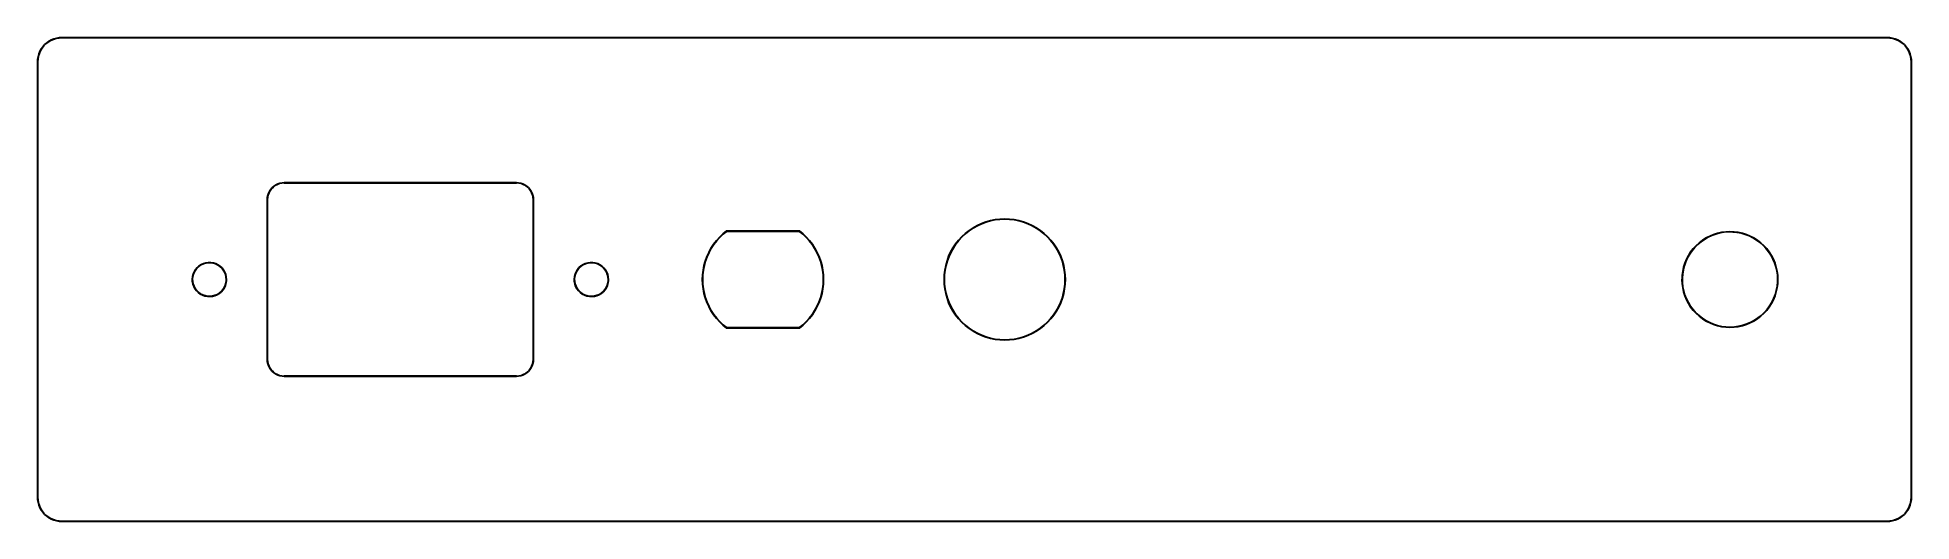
# Model space of a CAD drawing. Extents: x 50 to 246, y -122 to -71.
import ezdxf

# ---------------------------------------------------------------- set-up
doc = ezdxf.new("R2010")
doc.units = 0
doc.layers.add('BLACK', color=7, linetype='CONTINUOUS')

msp = doc.modelspace()

# ---------------------------------------------------------------- linework, layer by layer
at = {"layer": 'BLACK', "linetype": 'CONTINUOUS'}
for p, q in [((49.5693, -73.0892), (49.6489, -72.8128)), ((49.7141, -72.7665), (49.6236, -73.057)), ((49.6489, -72.8128), (49.759, -72.5471)), ((49.839, -72.4891), (49.7141, -72.7665)), ((49.759, -72.5471), (49.8982, -72.2953)), ((49.9964, -72.2287), (49.839, -72.4891)), ((49.8982, -72.2953), (50.0646, -72.0607)), ((50.1841, -71.9892), (49.9964, -72.2287)), ((50.0646, -72.0607), (50.2563, -71.8463)), ((50.3992, -71.7741), (50.1841, -71.9892)), ((50.2563, -71.8463), (50.4707, -71.6546)), ((50.6387, -71.5864), (50.3992, -71.7741)), ((50.4707, -71.6546), (50.7053, -71.4882)), ((50.8991, -71.429), (50.6387, -71.5864)), ((50.7053, -71.4882), (50.9571, -71.349)), ((51.1765, -71.3041), (50.8991, -71.429)), ((50.9571, -71.349), (51.2228, -71.2389)), ((51.467, -71.2136), (51.1765, -71.3041)), ((51.2228, -71.2389), (51.4992, -71.1593)), ((51.7663, -71.1588), (51.467, -71.2136)), ((51.4992, -71.1593), (51.7828, -71.1111)), ((52.0603, -71.141), (51.7663, -71.1588)), ((51.7828, -71.1111), (52.07, -71.095)), ((52.07, -71.145), (52.0603, -71.141)), ((52.07, -71.095), (243.84, -71.095)), ((243.84, -71.145), (52.07, -71.145)), ((243.84, -71.095), (244.127, -71.1111)), ((243.85, -71.141), (243.84, -71.145)), ((244.144, -71.1588), (243.85, -71.141)), ((244.127, -71.1111), (244.411, -71.1593)), ((244.443, -71.2136), (244.144, -71.1588)), ((244.411, -71.1593), (244.687, -71.2389)), ((244.733, -71.3041), (244.443, -71.2136)), ((244.687, -71.2389), (244.953, -71.349)), ((245.011, -71.429), (244.733, -71.3041)), ((244.953, -71.349), (245.205, -71.4882)), ((245.271, -71.5864), (245.011, -71.429)), ((245.205, -71.4882), (245.439, -71.6546)), ((245.511, -71.7741), (245.271, -71.5864)), ((245.439, -71.6546), (245.654, -71.8463)), ((245.726, -71.9892), (245.511, -71.7741)), ((245.654, -71.8463), (245.845, -72.0607)), ((245.914, -72.2287), (245.726, -71.9892)), ((245.845, -72.0607), (246.012, -72.2953)), ((246.071, -72.4891), (245.914, -72.2287)), ((246.012, -72.2953), (246.151, -72.5471)), ((246.196, -72.7665), (246.071, -72.4891)), ((246.151, -72.5471), (246.261, -72.8128)), ((246.286, -73.057), (246.196, -72.7665)), ((246.261, -72.8128), (246.341, -73.0892)), ((49.505, -73.66), (49.5211, -73.3728)), ((49.505, -119.38), (49.505, -73.66)), ((49.5211, -73.3728), (49.5693, -73.0892)), ((49.5688, -73.3563), (49.551, -73.6503)), ((49.551, -73.6503), (49.555, -73.66)), ((49.555, -73.66), (49.555, -119.38)), ((49.6236, -73.057), (49.5688, -73.3563)), ((246.341, -73.3563), (246.286, -73.057)), ((246.341, -73.0892), (246.389, -73.3728)), ((246.359, -73.6503), (246.341, -73.3563)), ((246.355, -73.66), (246.359, -73.6503)), ((246.355, -119.38), (246.355, -73.66)), ((246.389, -73.3728), (246.405, -73.66)), ((246.405, -73.66), (246.405, -119.38)), ((74.3404, -86.7076), (74.5365, -86.5766)), ((74.7079, -86.5393), (74.4878, -86.6595)), ((74.5365, -86.5766), (74.748, -86.4722)), ((74.9429, -86.4517), (74.7079, -86.5393)), ((74.748, -86.4722), (74.9713, -86.3964)), ((75.1879, -86.3984), (74.9429, -86.4517)), ((74.9713, -86.3964), (75.2027, -86.3504)), ((75.4288, -86.3812), (75.1879, -86.3984)), ((75.2027, -86.3504), (75.438, -86.335)), ((75.438, -86.385), (75.4288, -86.3812)), ((75.438, -86.335), (99.822, -86.335)), ((99.822, -86.385), (75.438, -86.385)), ((99.822, -86.335), (100.057, -86.3504)), ((99.8312, -86.3812), (99.822, -86.385)), ((100.072, -86.3984), (99.8312, -86.3812)), ((100.057, -86.3504), (100.289, -86.3964)), ((100.317, -86.4517), (100.072, -86.3984)), ((100.289, -86.3964), (100.512, -86.4722)), ((100.552, -86.5393), (100.317, -86.4517)), ((100.512, -86.4722), (100.724, -86.5766)), ((100.772, -86.6595), (100.552, -86.5393)), ((100.724, -86.5766), (100.92, -86.7076)), ((73.635, -88.138), (73.6504, -87.9027)), ((73.635, -104.902), (73.635, -88.138)), ((73.6504, -87.9027), (73.6964, -87.6713)), ((73.6984, -87.8879), (73.6812, -88.1288)), ((73.6812, -88.1288), (73.685, -88.138)), ((73.685, -88.138), (73.685, -104.902)), ((73.6964, -87.6713), (73.7722, -87.448)), ((73.7517, -87.6429), (73.6984, -87.8879)), ((73.8393, -87.4079), (73.7517, -87.6429)), ((73.7722, -87.448), (73.8766, -87.2365)), ((73.9595, -87.1878), (73.8393, -87.4079)), ((73.8766, -87.2365), (74.0076, -87.0404)), ((74.1098, -86.9871), (73.9595, -87.1878)), ((74.0076, -87.0404), (74.1631, -86.8631)), ((74.2871, -86.8098), (74.1098, -86.9871)), ((74.1631, -86.8631), (74.3404, -86.7076)), ((74.4878, -86.6595), (74.2871, -86.8098)), ((100.973, -86.8098), (100.772, -86.6595)), ((100.92, -86.7076), (101.097, -86.8631)), ((101.15, -86.9871), (100.973, -86.8098)), ((101.097, -86.8631), (101.252, -87.0404)), ((101.3, -87.1878), (101.15, -86.9871)), ((101.252, -87.0404), (101.383, -87.2365)), ((101.421, -87.4079), (101.3, -87.1878)), ((101.383, -87.2365), (101.488, -87.448)), ((101.508, -87.6429), (101.421, -87.4079)), ((101.488, -87.448), (101.564, -87.6713)), ((101.562, -87.8879), (101.508, -87.6429)), ((101.579, -88.1288), (101.562, -87.8879)), ((101.564, -87.6713), (101.61, -87.9027)), ((101.575, -88.138), (101.579, -88.1288)), ((101.575, -104.902), (101.575, -88.138)), ((101.61, -87.9027), (101.625, -88.138)), ((101.625, -88.138), (101.625, -104.902)), ((148.69, -90.6303), (149.16, -90.457)), ((149.174, -90.4999), (148.708, -90.672)), ((149.16, -90.457), (149.642, -90.3211)), ((149.652, -90.365), (149.174, -90.4999)), ((149.642, -90.3211), (150.133, -90.2235)), ((150.14, -90.2681), (149.652, -90.365)), ((150.133, -90.2235), (150.63, -90.1647)), ((150.633, -90.2096), (150.14, -90.2681)), ((150.63, -90.1647), (151.13, -90.145)), ((151.13, -90.1901), (150.633, -90.2096)), ((151.13, -90.145), (151.63, -90.1647)), ((151.627, -90.2096), (151.13, -90.1901)), ((152.12, -90.2681), (151.627, -90.2096)), ((151.63, -90.1647), (152.127, -90.2235)), ((152.608, -90.365), (152.12, -90.2681)), ((152.127, -90.2235), (152.618, -90.3211)), ((153.086, -90.4999), (152.608, -90.365)), ((152.618, -90.3211), (153.1, -90.457)), ((153.552, -90.672), (153.086, -90.4999)), ((153.1, -90.457), (153.57, -90.6303)), ((120.535, -92.8253), (120.836, -92.4352)), ((120.87, -92.4642), (120.572, -92.8515)), ((120.836, -92.4352), (121.166, -92.0696)), ((121.198, -92.1012), (120.87, -92.4642)), ((121.166, -92.0696), (121.523, -91.7305)), ((121.553, -91.7645), (121.198, -92.1012)), ((121.523, -91.7305), (121.905, -91.42)), ((121.921, -91.465), (121.553, -91.7645)), ((121.905, -91.42), (121.913, -91.418)), ((121.913, -91.418), (121.92, -91.415)), ((121.92, -91.415), (129.54, -91.415)), ((129.539, -91.465), (121.921, -91.465)), ((129.907, -91.7645), (129.539, -91.465)), ((129.54, -91.415), (129.547, -91.418)), ((129.547, -91.418), (129.555, -91.42)), ((129.555, -91.42), (129.937, -91.7305)), ((130.262, -92.1012), (129.907, -91.7645)), ((129.937, -91.7305), (130.294, -92.0696)), ((130.59, -92.4642), (130.262, -92.1012)), ((130.294, -92.0696), (130.624, -92.4352)), ((130.888, -92.8515), (130.59, -92.4642)), ((130.624, -92.4352), (130.925, -92.8253)), ((145.973, -92.7729), (146.282, -92.3798)), ((146.317, -92.4091), (146.009, -92.7994)), ((146.282, -92.3798), (146.622, -92.0122)), ((146.654, -92.0441), (146.317, -92.4091)), ((146.622, -92.0122), (146.99, -91.6724)), ((147.019, -91.7067), (146.654, -92.0441)), ((146.99, -91.6724), (147.383, -91.3625)), ((147.409, -91.399), (147.019, -91.7067)), ((147.383, -91.3625), (147.799, -91.0844)), ((147.823, -91.1229), (147.409, -91.399)), ((147.799, -91.0844), (148.236, -90.8398)), ((148.256, -90.88), (147.823, -91.1229)), ((148.236, -90.8398), (148.69, -90.6303)), ((148.708, -90.672), (148.256, -90.88)), ((154.004, -90.88), (153.552, -90.672)), ((153.57, -90.6303), (154.024, -90.8398)), ((154.437, -91.1229), (154.004, -90.88)), ((154.024, -90.8398), (154.461, -91.0844)), ((154.851, -91.399), (154.437, -91.1229)), ((154.461, -91.0844), (154.877, -91.3625)), ((155.241, -91.7067), (154.851, -91.399)), ((154.877, -91.3625), (155.27, -91.6724)), ((155.606, -92.0441), (155.241, -91.7067)), ((155.27, -91.6724), (155.638, -92.0122)), ((155.943, -92.4091), (155.606, -92.0441)), ((155.638, -92.0122), (155.978, -92.3798)), ((156.251, -92.7994), (155.943, -92.4091)), ((155.978, -92.3798), (156.287, -92.7729)), ((224.089, -92.658), (224.438, -92.3902)), ((224.653, -92.3013), (224.288, -92.556)), ((224.438, -92.3902), (224.809, -92.1539)), ((225.038, -92.08), (224.653, -92.3013)), ((224.809, -92.1539), (225.199, -91.9508)), ((225.442, -91.8939), (225.038, -92.08)), ((225.199, -91.9508), (225.606, -91.7825)), ((225.861, -91.7444), (225.442, -91.8939)), ((225.606, -91.7825), (226.025, -91.6503)), ((226.291, -91.6327), (225.861, -91.7444)), ((226.025, -91.6503), (226.455, -91.5551)), ((226.73, -91.5597), (226.291, -91.6327)), ((226.455, -91.5551), (226.891, -91.4977)), ((227.173, -91.5259), (226.73, -91.5597)), ((226.891, -91.4977), (227.33, -91.4785)), ((227.618, -91.5318), (227.173, -91.5259)), ((227.33, -91.4785), (227.769, -91.4977)), ((228.06, -91.5771), (227.618, -91.5318)), ((227.769, -91.4977), (228.205, -91.5551)), ((228.496, -91.6615), (228.06, -91.5771)), ((228.205, -91.5551), (228.635, -91.6503)), ((228.924, -91.7844), (228.496, -91.6615)), ((228.635, -91.6503), (229.054, -91.7825)), ((229.338, -91.9449), (228.924, -91.7844)), ((229.054, -91.7825), (229.461, -91.9508)), ((229.737, -92.1415), (229.338, -91.9449)), ((229.461, -91.9508), (229.851, -92.1539)), ((230.117, -92.3728), (229.737, -92.1415)), ((229.851, -92.1539), (230.222, -92.3902)), ((230.474, -92.637), (230.117, -92.3728)), ((230.222, -92.3902), (230.571, -92.658)), ((119.657, -94.5807), (119.825, -94.1177)), ((119.867, -94.1347), (119.7, -94.5945)), ((119.825, -94.1177), (120.028, -93.669)), ((120.068, -93.6892), (119.867, -94.1347)), ((120.028, -93.669), (120.265, -93.2373)), ((120.304, -93.2606), (120.068, -93.6892)), ((120.265, -93.2373), (120.535, -92.8253)), ((120.572, -92.8515), (120.304, -93.2606)), ((131.156, -93.2606), (130.888, -92.8515)), ((130.925, -92.8253), (131.195, -93.2373)), ((131.392, -93.6892), (131.156, -93.2606)), ((131.195, -93.2373), (131.432, -93.669)), ((131.593, -94.1347), (131.392, -93.6892)), ((131.432, -93.669), (131.635, -94.1177)), ((131.76, -94.5945), (131.593, -94.1347)), ((131.635, -94.1177), (131.803, -94.5807)), ((145.067, -94.55), (145.24, -94.0804)), ((145.282, -94.0977), (145.11, -94.564)), ((145.24, -94.0804), (145.45, -93.6258)), ((145.49, -93.6463), (145.282, -94.0977)), ((145.45, -93.6258), (145.694, -93.1891)), ((145.733, -93.2126), (145.49, -93.6463)), ((145.694, -93.1891), (145.973, -92.7729)), ((146.009, -92.7994), (145.733, -93.2126)), ((156.527, -93.2126), (156.251, -92.7994)), ((156.287, -92.7729), (156.566, -93.1891)), ((156.77, -93.6463), (156.527, -93.2126)), ((156.566, -93.1891), (156.81, -93.6258)), ((156.978, -94.0977), (156.77, -93.6463)), ((156.81, -93.6258), (157.02, -94.0804)), ((157.15, -94.564), (156.978, -94.0977)), ((157.02, -94.0804), (157.193, -94.55)), ((222.593, -94.7957), (222.761, -94.3894)), ((222.878, -94.2516), (222.694, -94.6564)), ((222.761, -94.3894), (222.964, -93.9992)), ((223.097, -93.8649), (222.878, -94.2516)), ((222.964, -93.9992), (223.2, -93.6283)), ((223.35, -93.4991), (223.097, -93.8649)), ((223.2, -93.6283), (223.468, -93.2794)), ((223.634, -93.1573), (223.35, -93.4991)), ((223.468, -93.2794), (223.765, -92.9551)), ((223.948, -92.8421), (223.634, -93.1573)), ((223.765, -92.9551), (224.089, -92.658)), ((224.288, -92.556), (223.948, -92.8421)), ((230.807, -92.9319), (230.474, -92.637)), ((230.571, -92.658), (230.895, -92.9551)), ((231.112, -93.2552), (230.807, -92.9319)), ((230.895, -92.9551), (231.192, -93.2794)), ((231.388, -93.6043), (231.112, -93.2552)), ((231.192, -93.2794), (231.46, -93.6283)), ((231.631, -93.9766), (231.388, -93.6043)), ((231.46, -93.6283), (231.696, -93.9992)), ((231.84, -94.3689), (231.631, -93.9766)), ((231.696, -93.9992), (231.899, -94.3894)), ((232.013, -94.7783), (231.84, -94.3689)), ((231.899, -94.3894), (232.067, -94.7957)), ((65.7616, -96.4728), (65.7884, -96.2069)), ((65.7617, -96.474), (65.7616, -96.4728)), ((65.7744, -96.7397), (65.7617, -96.474)), ((65.7884, -96.2069), (65.8542, -95.9479)), ((65.8328, -96.2147), (65.8067, -96.474)), ((65.8067, -96.474), (65.8192, -96.7342)), ((65.8969, -95.9622), (65.8328, -96.2147)), ((65.8542, -95.9479), (65.9575, -95.7015)), ((65.9977, -95.7219), (65.8969, -95.9622)), ((65.9575, -95.7015), (66.0961, -95.473)), ((66.1329, -95.4992), (65.9977, -95.7219)), ((66.0961, -95.473), (66.267, -95.2675)), ((66.2995, -95.2989), (66.1329, -95.4992)), ((66.267, -95.2675), (66.4664, -95.0896)), ((66.4938, -95.1254), (66.2995, -95.2989)), ((66.4664, -95.0896), (66.6899, -94.9431)), ((66.7117, -94.9825), (66.4938, -95.1254)), ((66.6899, -94.9431), (66.9326, -94.8312)), ((66.9484, -94.8734), (66.7117, -94.9825)), ((66.9326, -94.8312), (67.1891, -94.7564)), ((67.1985, -94.8005), (66.9484, -94.8734)), ((67.1891, -94.7564), (67.4539, -94.7204)), ((67.4567, -94.7654), (67.1985, -94.8005)), ((67.4539, -94.7204), (67.7211, -94.7239)), ((67.7172, -94.7688), (67.4567, -94.7654)), ((67.9744, -94.8107), (67.7172, -94.7688)), ((67.7211, -94.7239), (67.9849, -94.7668)), ((68.2225, -94.8901), (67.9744, -94.8107)), ((67.9849, -94.7668), (68.2394, -94.8483)), ((68.4562, -95.0053), (68.2225, -94.8901)), ((68.2394, -94.8483), (68.4791, -94.9665)), ((68.6703, -95.1538), (68.4562, -95.0053)), ((68.4791, -94.9665), (68.6987, -95.1188)), ((68.8601, -95.3324), (68.6703, -95.1538)), ((68.6987, -95.1188), (68.8933, -95.3019)), ((69.0214, -95.537), (68.8601, -95.3324)), ((68.8933, -95.3019), (69.0588, -95.5118)), ((69.1507, -95.7632), (69.0214, -95.537)), ((69.0588, -95.5118), (69.1914, -95.7438)), ((69.2451, -96.006), (69.1507, -95.7632)), ((69.1914, -95.7438), (69.2882, -95.9929)), ((69.3026, -96.2602), (69.2451, -96.006)), ((69.2882, -95.9929), (69.3472, -96.2535)), ((69.3219, -96.52), (69.3026, -96.2602)), ((69.3472, -96.2535), (69.367, -96.52)), ((105.894, -96.4728), (105.92, -96.2069)), ((105.894, -96.474), (105.894, -96.4728)), ((105.906, -96.7397), (105.894, -96.474)), ((105.92, -96.2069), (105.986, -95.9479)), ((105.965, -96.2147), (105.939, -96.474)), ((105.939, -96.474), (105.951, -96.7342)), ((106.029, -95.9622), (105.965, -96.2147)), ((105.986, -95.9479), (106.09, -95.7015)), ((106.13, -95.7219), (106.029, -95.9622)), ((106.09, -95.7015), (106.228, -95.473)), ((106.265, -95.4992), (106.13, -95.7219)), ((106.228, -95.473), (106.399, -95.2675)), ((106.431, -95.2989), (106.265, -95.4992)), ((106.399, -95.2675), (106.598, -95.0896)), ((106.626, -95.1254), (106.431, -95.2989)), ((106.598, -95.0896), (106.822, -94.9431)), ((106.844, -94.9825), (106.626, -95.1254)), ((106.822, -94.9431), (107.065, -94.8312)), ((107.08, -94.8734), (106.844, -94.9825)), ((107.065, -94.8312), (107.321, -94.7564)), ((107.331, -94.8005), (107.08, -94.8734)), ((107.321, -94.7564), (107.586, -94.7204)), ((107.589, -94.7654), (107.331, -94.8005)), ((107.586, -94.7204), (107.853, -94.7239)), ((107.849, -94.7688), (107.589, -94.7654)), ((108.106, -94.8107), (107.849, -94.7688)), ((107.853, -94.7239), (108.117, -94.7668)), ((108.355, -94.8901), (108.106, -94.8107)), ((108.117, -94.7668), (108.371, -94.8483)), ((108.588, -95.0053), (108.355, -94.8901)), ((108.371, -94.8483), (108.611, -94.9665)), ((108.802, -95.1538), (108.588, -95.0053)), ((108.611, -94.9665), (108.831, -95.1188)), ((108.992, -95.3324), (108.802, -95.1538)), ((108.831, -95.1188), (109.025, -95.3019)), ((109.153, -95.537), (108.992, -95.3324)), ((109.025, -95.3019), (109.191, -95.5118)), ((109.283, -95.7632), (109.153, -95.537)), ((109.191, -95.5118), (109.323, -95.7438)), ((109.377, -96.006), (109.283, -95.7632)), ((109.323, -95.7438), (109.42, -95.9929)), ((109.435, -96.2602), (109.377, -96.006)), ((109.42, -95.9929), (109.479, -96.2535)), ((109.454, -96.52), (109.435, -96.2602)), ((109.479, -96.2535), (109.499, -96.52)), ((119.355, -96.52), (119.374, -96.0279)), ((119.374, -96.0279), (119.431, -95.5387)), ((119.419, -96.0314), (119.4, -96.52)), ((119.476, -95.5456), (119.419, -96.0314)), ((119.431, -95.5387), (119.526, -95.0553)), ((119.57, -95.0657), (119.476, -95.5456)), ((119.526, -95.0553), (119.657, -94.5807)), ((119.7, -94.5945), (119.57, -95.0657)), ((131.89, -95.0657), (131.76, -94.5945)), ((131.803, -94.5807), (131.934, -95.0553)), ((131.984, -95.5456), (131.89, -95.0657)), ((131.934, -95.0553), (132.029, -95.5387)), ((132.041, -96.0314), (131.984, -95.5456)), ((132.029, -95.5387), (132.086, -96.0279)), ((132.06, -96.52), (132.041, -96.0314)), ((132.086, -96.0279), (132.105, -96.52)), ((144.755, -96.52), (144.775, -96.0198)), ((144.775, -96.0198), (144.833, -95.5227)), ((144.82, -96.0234), (144.8, -96.52)), ((144.878, -95.5298), (144.82, -96.0234)), ((144.833, -95.5227), (144.931, -95.0318)), ((144.975, -95.0423), (144.878, -95.5298)), ((144.931, -95.0318), (145.067, -94.55)), ((145.11, -94.564), (144.975, -95.0423)), ((157.285, -95.0423), (157.15, -94.564)), ((157.193, -94.55), (157.329, -95.0318)), ((157.382, -95.5298), (157.285, -95.0423)), ((157.329, -95.0318), (157.427, -95.5227)), ((157.44, -96.0234), (157.382, -95.5298)), ((157.427, -95.5227), (157.485, -96.0198)), ((157.46, -96.52), (157.44, -96.0234)), ((157.485, -96.0198), (157.505, -96.52)), ((222.288, -96.52), (222.294, -96.3892)), ((222.294, -96.3892), (222.308, -96.0806)), ((222.308, -96.0806), (222.365, -95.6446)), ((222.367, -95.9457), (222.335, -96.3892)), ((222.335, -96.3892), (222.343, -96.8337)), ((222.365, -95.6446), (222.46, -95.2152)), ((222.437, -95.5068), (222.367, -95.9457)), ((222.547, -95.0758), (222.437, -95.5068)), ((222.46, -95.2152), (222.593, -94.7957)), ((222.694, -94.6564), (222.547, -95.0758)), ((232.149, -95.2015), (232.013, -94.7783)), ((232.067, -94.7957), (232.2, -95.2152)), ((232.248, -95.6352), (232.149, -95.2015)), ((232.2, -95.2152), (232.295, -95.6446)), ((232.307, -96.0758), (232.248, -95.6352)), ((232.295, -95.6446), (232.352, -96.0806)), ((232.327, -96.52), (232.307, -96.0758)), ((232.352, -96.0806), (232.371, -96.52)), ((65.8266, -97.0018), (65.7744, -96.7397)), ((65.8192, -96.7342), (65.87, -96.9898)), ((65.9169, -97.2533), (65.8266, -97.0018)), ((65.87, -96.9898), (65.9581, -97.235)), ((66.0434, -97.4888), (65.9169, -97.2533)), ((65.9581, -97.235), (66.0814, -97.4645)), ((66.2033, -97.7029), (66.0434, -97.4888)), ((66.0814, -97.4645), (66.2373, -97.6733)), ((66.393, -97.891), (66.2033, -97.7029)), ((66.2373, -97.6733), (66.4223, -97.8567)), ((66.6086, -98.049), (66.393, -97.891)), ((66.4223, -97.8567), (66.6324, -98.0108)), ((66.8451, -98.1735), (66.6086, -98.049)), ((66.6324, -98.0108), (66.863, -98.1321)), ((67.0973, -98.2616), (66.8451, -98.1735)), ((66.863, -98.1321), (67.109, -98.218)), ((67.3599, -98.3114), (67.0973, -98.2616)), ((67.109, -98.218), (67.365, -98.2666)), ((67.6269, -98.3219), (67.3599, -98.3114)), ((67.365, -98.2666), (67.6253, -98.2768)), ((67.6253, -98.2768), (67.8844, -98.2485)), ((67.8926, -98.2928), (67.6269, -98.3219)), ((67.8844, -98.2485), (68.1363, -98.1821)), ((68.151, -98.2248), (67.8926, -98.2928)), ((68.1363, -98.1821), (68.3757, -98.0793)), ((68.3965, -98.1193), (68.151, -98.2248)), ((68.3757, -98.0793), (68.5973, -97.9422)), ((68.6238, -97.9787), (68.3965, -98.1193)), ((68.5973, -97.9422), (68.7961, -97.7738)), ((68.8277, -97.806), (68.6238, -97.9787)), ((68.7961, -97.7738), (68.9679, -97.5779)), ((69.0039, -97.6051), (68.8277, -97.806)), ((68.9679, -97.5779), (69.1089, -97.3588)), ((69.1485, -97.3803), (69.0039, -97.6051)), ((69.1089, -97.3588), (69.2159, -97.1212)), ((69.2583, -97.1367), (69.1485, -97.3803)), ((69.2159, -97.1212), (69.2866, -96.8705)), ((69.3308, -96.8795), (69.2583, -97.1367)), ((69.2866, -96.8705), (69.3195, -96.612)), ((69.3195, -96.612), (69.3219, -96.52)), ((69.3645, -96.6144), (69.3308, -96.8795)), ((69.367, -96.52), (69.3645, -96.6144)), ((105.959, -97.0018), (105.906, -96.7397)), ((105.951, -96.7342), (106.002, -96.9898)), ((106.049, -97.2533), (105.959, -97.0018)), ((106.002, -96.9898), (106.09, -97.235)), ((106.175, -97.4888), (106.049, -97.2533)), ((106.09, -97.235), (106.213, -97.4645)), ((106.335, -97.7029), (106.175, -97.4888)), ((106.213, -97.4645), (106.369, -97.6733)), ((106.525, -97.891), (106.335, -97.7029)), ((106.369, -97.6733), (106.554, -97.8567)), ((106.741, -98.049), (106.525, -97.891)), ((106.554, -97.8567), (106.764, -98.0108)), ((106.977, -98.1735), (106.741, -98.049)), ((106.764, -98.0108), (106.995, -98.1321)), ((107.229, -98.2616), (106.977, -98.1735)), ((106.995, -98.1321), (107.241, -98.218)), ((107.492, -98.3114), (107.229, -98.2616)), ((107.241, -98.218), (107.497, -98.2666)), ((107.759, -98.3219), (107.492, -98.3114)), ((107.497, -98.2666), (107.757, -98.2768)), ((107.757, -98.2768), (108.016, -98.2485)), ((108.025, -98.2928), (107.759, -98.3219)), ((108.016, -98.2485), (108.268, -98.1821)), ((108.283, -98.2248), (108.025, -98.2928)), ((108.268, -98.1821), (108.508, -98.0793)), ((108.529, -98.1193), (108.283, -98.2248)), ((108.508, -98.0793), (108.729, -97.9422)), ((108.756, -97.9787), (108.529, -98.1193)), ((108.729, -97.9422), (108.928, -97.7738)), ((108.96, -97.806), (108.756, -97.9787)), ((108.928, -97.7738), (109.1, -97.5779)), ((109.136, -97.6051), (108.96, -97.806)), ((109.1, -97.5779), (109.241, -97.3588)), ((109.281, -97.3803), (109.136, -97.6051)), ((109.241, -97.3588), (109.348, -97.1212)), ((109.39, -97.1367), (109.281, -97.3803)), ((109.348, -97.1212), (109.419, -96.8705)), ((109.463, -96.8795), (109.39, -97.1367)), ((109.419, -96.8705), (109.452, -96.612)), ((109.452, -96.612), (109.454, -96.52)), ((109.497, -96.6144), (109.463, -96.8795)), ((109.499, -96.52), (109.497, -96.6144)), ((119.374, -97.0121), (119.355, -96.52)), ((119.431, -97.5013), (119.374, -97.0121)), ((119.4, -96.52), (119.419, -97.0086)), ((119.419, -97.0086), (119.476, -97.4944)), ((119.526, -97.9847), (119.431, -97.5013)), ((119.476, -97.4944), (119.57, -97.9743)), ((119.657, -98.4593), (119.526, -97.9847)), ((119.57, -97.9743), (119.7, -98.4455)), ((119.7, -98.4455), (119.867, -98.9053)), ((131.593, -98.9053), (131.76, -98.4455)), ((131.76, -98.4455), (131.89, -97.9743)), ((131.934, -97.9847), (131.803, -98.4593)), ((131.89, -97.9743), (131.984, -97.4944)), ((132.029, -97.5013), (131.934, -97.9847)), ((131.984, -97.4944), (132.041, -97.0086)), ((132.086, -97.0121), (132.029, -97.5013)), ((132.041, -97.0086), (132.06, -96.52)), ((132.105, -96.52), (132.086, -97.0121)), ((144.775, -97.0202), (144.755, -96.52)), ((144.833, -97.5173), (144.775, -97.0202)), ((144.8, -96.52), (144.82, -97.0166)), ((144.82, -97.0166), (144.878, -97.5102)), ((144.931, -98.0082), (144.833, -97.5173)), ((144.878, -97.5102), (144.975, -97.9977)), ((145.067, -98.49), (144.931, -98.0082)), ((144.975, -97.9977), (145.11, -98.476)), ((157.15, -98.476), (157.285, -97.9977)), ((157.329, -98.0082), (157.193, -98.49)), ((157.285, -97.9977), (157.382, -97.5102)), ((157.427, -97.5173), (157.329, -98.0082)), ((157.382, -97.5102), (157.44, -97.0166)), ((157.485, -97.0202), (157.427, -97.5173)), ((157.44, -97.0166), (157.46, -96.52)), ((157.505, -96.52), (157.485, -97.0202)), ((222.308, -96.9594), (222.288, -96.52)), ((222.365, -97.3954), (222.308, -96.9594)), ((222.343, -96.8337), (222.391, -97.2758)), ((222.46, -97.8248), (222.365, -97.3954)), ((222.391, -97.2758), (222.478, -97.7118)), ((222.593, -98.2443), (222.46, -97.8248)), ((222.478, -97.7118), (222.603, -98.1385)), ((222.761, -98.6506), (222.593, -98.2443)), ((222.603, -98.1385), (222.765, -98.5523)), ((232.067, -98.2443), (231.899, -98.6506)), ((231.916, -98.5044), (232.074, -98.0889)), ((232.2, -97.8248), (232.067, -98.2443)), ((232.074, -98.0889), (232.195, -97.661)), ((232.195, -97.661), (232.277, -97.224)), ((232.295, -97.3954), (232.2, -97.8248)), ((232.277, -97.224), (232.32, -96.7815)), ((232.352, -96.9594), (232.295, -97.3954)), ((232.32, -96.7815), (232.327, -96.52)), ((232.371, -96.52), (232.352, -96.9594)), ((119.825, -98.9223), (119.657, -98.4593)), ((120.028, -99.371), (119.825, -98.9223)), ((119.867, -98.9053), (120.068, -99.3508)), ((120.265, -99.8027), (120.028, -99.371)), ((120.068, -99.3508), (120.304, -99.7794)), ((120.535, -100.215), (120.265, -99.8027)), ((120.304, -99.7794), (120.572, -100.189)), ((120.836, -100.605), (120.535, -100.215)), ((120.572, -100.189), (120.87, -100.576)), ((130.59, -100.576), (130.888, -100.189)), ((130.925, -100.215), (130.624, -100.605)), ((130.888, -100.189), (131.156, -99.7794)), ((131.195, -99.8027), (130.925, -100.215)), ((131.156, -99.7794), (131.392, -99.3508)), ((131.432, -99.371), (131.195, -99.8027)), ((131.392, -99.3508), (131.593, -98.9053)), ((131.635, -98.9223), (131.432, -99.371)), ((131.803, -98.4593), (131.635, -98.9223)), ((145.24, -98.9596), (145.067, -98.49)), ((145.11, -98.476), (145.282, -98.9423)), ((145.45, -99.4142), (145.24, -98.9596)), ((145.282, -98.9423), (145.49, -99.3937)), ((145.694, -99.8509), (145.45, -99.4142)), ((145.49, -99.3937), (145.733, -99.8274)), ((145.973, -100.267), (145.694, -99.8509)), ((145.733, -99.8274), (146.009, -100.241)), ((146.282, -100.66), (145.973, -100.267)), ((146.009, -100.241), (146.317, -100.631)), ((155.943, -100.631), (156.251, -100.241)), ((156.287, -100.267), (155.978, -100.66)), ((156.251, -100.241), (156.527, -99.8274)), ((156.566, -99.8509), (156.287, -100.267)), ((156.527, -99.8274), (156.77, -99.3937)), ((156.81, -99.4142), (156.566, -99.8509)), ((156.77, -99.3937), (156.978, -98.9423)), ((157.02, -98.9596), (156.81, -99.4142)), ((156.978, -98.9423), (157.15, -98.476)), ((157.193, -98.49), (157.02, -98.9596)), ((222.964, -99.0407), (222.761, -98.6506)), ((222.765, -98.5523), (222.964, -98.95)), ((222.964, -98.95), (223.197, -99.3285)), ((223.2, -99.4117), (222.964, -99.0407)), ((223.197, -99.3285), (223.463, -99.6847)), ((223.468, -99.7606), (223.2, -99.4117)), ((223.463, -99.6847), (223.76, -100.016)), ((223.765, -100.085), (223.468, -99.7606)), ((223.76, -100.016), (224.085, -100.319)), ((224.089, -100.382), (223.765, -100.085)), ((224.085, -100.319), (224.436, -100.593)), ((224.438, -100.65), (224.089, -100.382)), ((230.571, -100.382), (230.222, -100.65)), ((230.267, -100.562), (230.615, -100.285)), ((230.895, -100.085), (230.571, -100.382)), ((230.615, -100.285), (230.936, -99.9783)), ((231.192, -99.7606), (230.895, -100.085)), ((230.936, -99.9783), (231.229, -99.644)), ((231.46, -99.4117), (231.192, -99.7606)), ((231.229, -99.644), (231.492, -99.285)), ((231.696, -99.0407), (231.46, -99.4117)), ((231.492, -99.285), (231.721, -98.9041)), ((231.899, -98.6506), (231.696, -99.0407)), ((231.721, -98.9041), (231.916, -98.5044)), ((121.166, -100.97), (120.836, -100.605)), ((120.87, -100.576), (121.198, -100.939)), ((121.523, -101.309), (121.166, -100.97)), ((121.198, -100.939), (121.553, -101.276)), ((121.905, -101.62), (121.523, -101.309)), ((121.553, -101.276), (121.921, -101.575)), ((121.913, -101.622), (121.905, -101.62)), ((121.92, -101.625), (121.913, -101.622)), ((129.54, -101.625), (121.92, -101.625)), ((121.921, -101.575), (129.539, -101.575)), ((129.539, -101.575), (129.907, -101.276)), ((129.547, -101.622), (129.54, -101.625)), ((129.555, -101.62), (129.547, -101.622)), ((129.937, -101.309), (129.555, -101.62)), ((129.907, -101.276), (130.262, -100.939)), ((130.294, -100.97), (129.937, -101.309)), ((130.262, -100.939), (130.59, -100.576)), ((130.624, -100.605), (130.294, -100.97)), ((146.622, -101.028), (146.282, -100.66)), ((146.317, -100.631), (146.654, -100.996)), ((146.99, -101.368), (146.622, -101.028)), ((146.654, -100.996), (147.019, -101.333)), ((147.383, -101.677), (146.99, -101.368)), ((147.019, -101.333), (147.409, -101.641)), ((147.799, -101.956), (147.383, -101.677)), ((147.409, -101.641), (147.823, -101.917)), ((148.236, -102.2), (147.799, -101.956)), ((147.823, -101.917), (148.256, -102.16)), ((148.69, -102.41), (148.236, -102.2)), ((148.256, -102.16), (148.708, -102.368)), ((148.708, -102.368), (149.174, -102.54)), ((153.086, -102.54), (153.552, -102.368)), ((153.552, -102.368), (154.004, -102.16)), ((154.024, -102.2), (153.57, -102.41)), ((154.004, -102.16), (154.437, -101.917)), ((154.461, -101.956), (154.024, -102.2)), ((154.437, -101.917), (154.851, -101.641)), ((154.877, -101.677), (154.461, -101.956)), ((154.851, -101.641), (155.241, -101.333)), ((155.27, -101.368), (154.877, -101.677)), ((155.241, -101.333), (155.606, -100.996)), ((155.638, -101.028), (155.27, -101.368)), ((155.606, -100.996), (155.943, -100.631)), ((155.978, -100.66), (155.638, -101.028)), ((224.436, -100.593), (224.809, -100.834)), ((224.809, -100.886), (224.438, -100.65)), ((224.809, -100.834), (225.203, -101.041)), ((225.199, -101.089), (224.809, -100.886)), ((225.606, -101.257), (225.199, -101.089)), ((225.203, -101.041), (225.613, -101.212)), ((226.025, -101.39), (225.606, -101.257)), ((225.613, -101.212), (226.037, -101.346)), ((226.455, -101.485), (226.025, -101.39)), ((226.037, -101.346), (226.471, -101.442)), ((226.891, -101.542), (226.455, -101.485)), ((226.471, -101.442), (226.912, -101.499)), ((227.33, -101.561), (226.891, -101.542)), ((226.912, -101.499), (227.356, -101.516)), ((227.769, -101.542), (227.33, -101.561)), ((227.356, -101.516), (227.8, -101.494)), ((228.205, -101.485), (227.769, -101.542)), ((227.8, -101.494), (228.241, -101.433)), ((228.635, -101.39), (228.205, -101.485)), ((228.241, -101.433), (228.674, -101.332)), ((229.054, -101.257), (228.635, -101.39)), ((228.674, -101.332), (229.096, -101.194)), ((229.461, -101.089), (229.054, -101.257)), ((229.096, -101.194), (229.505, -101.018)), ((229.851, -100.886), (229.461, -101.089)), ((229.505, -101.018), (229.896, -100.807)), ((230.222, -100.65), (229.851, -100.886)), ((229.896, -100.807), (230.267, -100.562)), ((149.16, -102.583), (148.69, -102.41)), ((149.642, -102.719), (149.16, -102.583)), ((149.174, -102.54), (149.652, -102.675)), ((150.133, -102.817), (149.642, -102.719)), ((149.652, -102.675), (150.14, -102.772)), ((150.63, -102.875), (150.133, -102.817)), ((150.14, -102.772), (150.633, -102.83)), ((151.13, -102.895), (150.63, -102.875)), ((150.633, -102.83), (151.13, -102.85)), ((151.13, -102.85), (151.627, -102.83)), ((151.63, -102.875), (151.13, -102.895)), ((151.627, -102.83), (152.12, -102.772)), ((152.127, -102.817), (151.63, -102.875)), ((152.12, -102.772), (152.608, -102.675)), ((152.618, -102.719), (152.127, -102.817)), ((152.608, -102.675), (153.086, -102.54)), ((153.1, -102.583), (152.618, -102.719)), ((153.57, -102.41), (153.1, -102.583)), ((73.6504, -105.137), (73.635, -104.902)), ((73.6964, -105.369), (73.6504, -105.137)), ((73.685, -104.902), (73.6812, -104.911)), ((73.6812, -104.911), (73.6984, -105.152)), ((73.7722, -105.592), (73.6964, -105.369)), ((73.6984, -105.152), (73.7517, -105.397)), ((73.7517, -105.397), (73.8393, -105.632)), ((73.8766, -105.803), (73.7722, -105.592)), ((73.8393, -105.632), (73.9595, -105.852)), ((74.0076, -106), (73.8766, -105.803)), ((73.9595, -105.852), (74.1098, -106.053)), ((74.1631, -106.177), (74.0076, -106)), ((74.1098, -106.053), (74.2871, -106.23)), ((74.3404, -106.332), (74.1631, -106.177)), ((74.2871, -106.23), (74.4878, -106.38)), ((100.772, -106.38), (100.973, -106.23)), ((101.097, -106.177), (100.92, -106.332)), ((100.973, -106.23), (101.15, -106.053)), ((101.252, -106), (101.097, -106.177)), ((101.15, -106.053), (101.3, -105.852)), ((101.383, -105.803), (101.252, -106)), ((101.3, -105.852), (101.421, -105.632)), ((101.488, -105.592), (101.383, -105.803)), ((101.421, -105.632), (101.508, -105.397)), ((101.564, -105.369), (101.488, -105.592)), ((101.508, -105.397), (101.562, -105.152)), ((101.562, -105.152), (101.579, -104.911)), ((101.61, -105.137), (101.564, -105.369)), ((101.579, -104.911), (101.575, -104.902)), ((101.625, -104.902), (101.61, -105.137)), ((74.5365, -106.463), (74.3404, -106.332)), ((74.4878, -106.38), (74.7079, -106.501)), ((74.748, -106.568), (74.5365, -106.463)), ((74.7079, -106.501), (74.9429, -106.588)), ((74.9713, -106.644), (74.748, -106.568)), ((74.9429, -106.588), (75.1879, -106.642)), ((75.2027, -106.69), (74.9713, -106.644)), ((75.1879, -106.642), (75.4288, -106.659)), ((75.438, -106.705), (75.2027, -106.69)), ((75.4288, -106.659), (75.438, -106.655)), ((75.438, -106.655), (99.822, -106.655)), ((99.822, -106.705), (75.438, -106.705)), ((99.822, -106.655), (99.8312, -106.659)), ((100.057, -106.69), (99.822, -106.705)), ((99.8312, -106.659), (100.072, -106.642)), ((100.289, -106.644), (100.057, -106.69)), ((100.072, -106.642), (100.317, -106.588)), ((100.512, -106.568), (100.289, -106.644)), ((100.317, -106.588), (100.552, -106.501)), ((100.724, -106.463), (100.512, -106.568)), ((100.552, -106.501), (100.772, -106.38)), ((100.92, -106.332), (100.724, -106.463)), ((49.5211, -119.667), (49.505, -119.38)), ((49.5693, -119.951), (49.5211, -119.667)), ((49.555, -119.38), (49.551, -119.39)), ((49.551, -119.39), (49.5688, -119.684)), ((49.5688, -119.684), (49.6236, -119.983)), ((49.6489, -120.227), (49.5693, -119.951)), ((49.6236, -119.983), (49.7141, -120.273)), ((246.196, -120.273), (246.286, -119.983)), ((246.341, -119.951), (246.261, -120.227)), ((246.286, -119.983), (246.341, -119.684)), ((246.341, -119.684), (246.359, -119.39)), ((246.389, -119.667), (246.341, -119.951)), ((246.359, -119.39), (246.355, -119.38)), ((246.405, -119.38), (246.389, -119.667)), ((49.759, -120.493), (49.6489, -120.227)), ((49.7141, -120.273), (49.839, -120.551)), ((49.8982, -120.745), (49.759, -120.493)), ((49.839, -120.551), (49.9964, -120.811)), ((50.0646, -120.979), (49.8982, -120.745)), ((49.9964, -120.811), (50.1841, -121.051)), ((50.2563, -121.194), (50.0646, -120.979)), ((50.1841, -121.051), (50.3992, -121.266)), ((50.4707, -121.385), (50.2563, -121.194)), ((50.3992, -121.266), (50.6387, -121.454)), ((50.7053, -121.552), (50.4707, -121.385)), ((50.6387, -121.454), (50.8991, -121.611)), ((50.9571, -121.691), (50.7053, -121.552)), ((50.8991, -121.611), (51.1765, -121.736)), ((51.2228, -121.801), (50.9571, -121.691)), ((51.1765, -121.736), (51.467, -121.826)), ((51.4992, -121.881), (51.2228, -121.801)), ((51.467, -121.826), (51.7663, -121.881)), ((51.7828, -121.929), (51.4992, -121.881)), ((51.7663, -121.881), (52.0603, -121.899)), ((52.07, -121.945), (51.7828, -121.929)), ((52.0603, -121.899), (52.07, -121.895)), ((52.07, -121.895), (243.84, -121.895)), ((243.84, -121.945), (52.07, -121.945)), ((243.84, -121.895), (243.85, -121.899)), ((244.127, -121.929), (243.84, -121.945)), ((243.85, -121.899), (244.144, -121.881)), ((244.411, -121.881), (244.127, -121.929)), ((244.144, -121.881), (244.443, -121.826)), ((244.687, -121.801), (244.411, -121.881)), ((244.443, -121.826), (244.733, -121.736)), ((244.953, -121.691), (244.687, -121.801)), ((244.733, -121.736), (245.011, -121.611)), ((245.205, -121.552), (244.953, -121.691)), ((245.011, -121.611), (245.271, -121.454)), ((245.439, -121.385), (245.205, -121.552)), ((245.271, -121.454), (245.511, -121.266)), ((245.654, -121.194), (245.439, -121.385)), ((245.511, -121.266), (245.726, -121.051)), ((245.845, -120.979), (245.654, -121.194)), ((245.726, -121.051), (245.914, -120.811)), ((246.012, -120.745), (245.845, -120.979)), ((245.914, -120.811), (246.071, -120.551)), ((246.151, -120.493), (246.012, -120.745)), ((246.071, -120.551), (246.196, -120.273)), ((246.261, -120.227), (246.151, -120.493))]:
    msp.add_line(p, q, dxfattribs=at)

doc.saveas('drawing.dxf')
